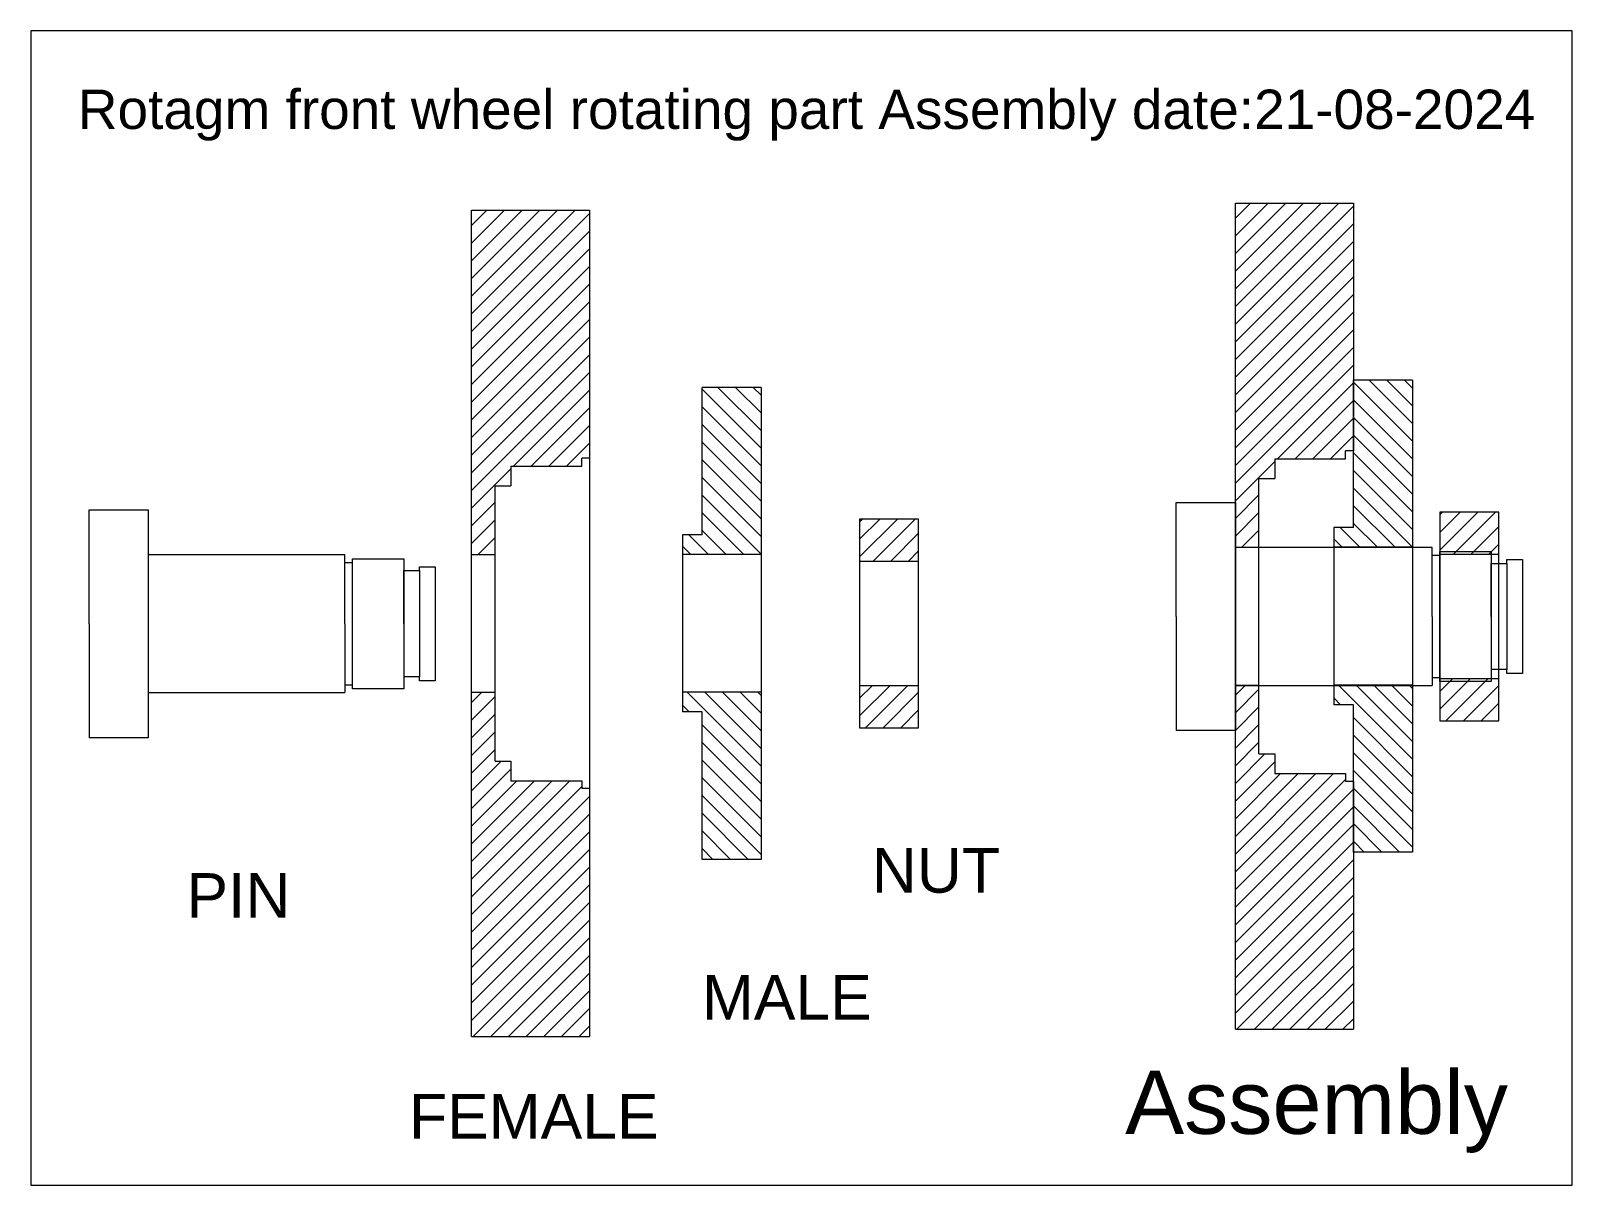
# Model space of a CAD drawing. Header units: millimetres. Extents: x 1123 to 8668, y 987 to 6637.
# Drawn here: x 3194.3 to 3586, y 2031.2 to 2324.6 of the extents above; entities that cross this region are included whole.
import ezdxf

# ---------------------------------------------------------------- set-up
doc = ezdxf.new("R2010")
doc.units = ezdxf.units.MM
doc.linetypes.add('ACAD_ISO02W100', pattern=[15, 12, -3])
doc.layers.get('0').update_dxf_attribs({"true_color": 0xc2ced6})
doc.styles.get("Standard").update_dxf_attribs({"font": 'arial.ttf'})

msp = doc.modelspace()

# ---------------------------------------------------------------- hatches: boundary and pattern name
at = {"lineweight": 20}
h = msp.add_hatch(dxfattribs=at)
h.set_pattern_fill('ANSI31', color=256)
h.set_pattern_definition([(45, (620.918, 1198.0202), (-2.245064, 2.245064), [])])
h.paths.add_polyline_path([(3530.397, 2280.807), (3500.397, 2280.807), (3500.397, 2193.307), (3506.397, 2193.307), (3506.397, 2210.807), (3510.397, 2210.807), (3510.397, 2215.807), (3528.397, 2215.807), (3528.397, 2217.807), (3530.397, 2217.807)])
h.paths.add_polyline_path([(3530.397, 2133.807), (3528.397, 2133.807), (3528.397, 2135.807), (3510.397, 2135.807), (3510.397, 2140.807), (3506.397, 2140.807), (3506.397, 2158.307), (3500.397, 2158.307), (3500.397, 2070.807), (3530.397, 2070.807)])
h = msp.add_hatch(dxfattribs=at)
h.set_pattern_fill('ANSI31', color=256)
h.set_pattern_definition([(45, (426.8217, 1196.1765), (-2.245064, 2.245064), [])])
h.paths.add_polyline_path([(3336.3, 2278.963), (3306.3, 2278.963), (3306.3, 2191.463), (3312.3, 2191.463), (3312.3, 2208.963), (3316.3, 2208.963), (3316.3, 2213.963), (3334.3, 2213.963), (3334.3, 2215.963), (3336.3, 2215.963)])
h.paths.add_polyline_path([(3336.3, 2131.963), (3334.3, 2131.963), (3334.3, 2133.963), (3316.3, 2133.963), (3316.3, 2138.963), (3312.3, 2138.963), (3312.3, 2156.463), (3306.3, 2156.463), (3306.3, 2068.963), (3336.3, 2068.963)])
h = msp.add_hatch(dxfattribs=at)
h.set_pattern_fill('ANSI31', color=256, angle=90)
h.set_pattern_definition([(135, (5370.5988, 6567.806), (-2.245064, -2.245064), [])])
h.paths.add_polyline_path([(3364.868, 2113.963), (3379.868, 2113.963), (3379.868, 2156.463), (3359.868, 2156.463), (3359.868, 2151.463), (3364.868, 2151.463)])
h.paths.add_polyline_path([(3379.868, 2233.963), (3364.868, 2233.963), (3364.868, 2196.463), (3359.868, 2196.463), (3359.868, 2191.463), (3379.868, 2191.463)])
h = msp.add_hatch(dxfattribs=at)
h.set_pattern_fill('ANSI31', color=256, angle=90)
h.set_pattern_definition([(135, (5536.1272, 6569.6495), (-2.245064, -2.245064), [])])
h.paths.add_polyline_path([(3530.397, 2115.807), (3545.397, 2115.807), (3545.397, 2158.307), (3525.397, 2158.307), (3525.397, 2153.307), (3530.397, 2153.307)])
h.paths.add_polyline_path([(3545.397, 2235.807), (3530.397, 2235.807), (3530.397, 2198.307), (3525.397, 2198.307), (3525.397, 2193.307), (3545.397, 2193.307)])
h = msp.add_hatch(dxfattribs=at)
h.set_pattern_fill('ANSI31', color=256)
h.set_pattern_definition([(45, (271.2586, 622.2144), (-2.245064, 2.245064), [])])
h.paths.add_polyline_path([(3552.397, 2202.219), (3552.397, 2191.469), (3567.397, 2191.469), (3567.397, 2202.219)])
h.paths.add_polyline_path([(3567.397, 2149.219), (3567.397, 2159.969), (3552.397, 2159.969), (3552.397, 2149.219)])
h = msp.add_hatch(dxfattribs=at)
h.set_pattern_fill('ANSI31', color=256)
h.set_pattern_definition([(45, (123.761, 620.4593), (-2.245064, 2.245064), [])])
h.paths.add_polyline_path([(3404.899, 2200.463), (3404.899, 2189.713), (3419.899, 2189.713), (3419.899, 2200.463)])
h.paths.add_polyline_path([(3419.899, 2147.463), (3419.899, 2158.213), (3404.899, 2158.213), (3404.899, 2147.463)])

# ---------------------------------------------------------------- linework, layer by layer
for p, q in [((3194.296, 2324.591), (3194.296, 2031.174)), ((3585.993, 2324.591), (3194.296, 2324.591)), ((3585.993, 2031.174), (3585.993, 2324.591)), ((3500.397, 2070.807), (3500.397, 2280.807)), ((3500.397, 2280.807), (3530.397, 2280.807)), ((3530.397, 2280.807), (3530.397, 2217.807)), ((3306.3, 2068.963), (3306.3, 2278.963)), ((3306.3, 2278.963), (3336.3, 2278.963)), ((3336.3, 2278.963), (3336.3, 2215.963)), ((3364.868, 2196.463), (3364.868, 2233.963)), ((3379.868, 2233.963), (3364.868, 2233.963)), ((3379.868, 2233.963), (3379.868, 2113.963)), ((3530.397, 2198.307), (3530.397, 2235.807)), ((3545.397, 2235.807), (3530.397, 2235.807)), ((3545.397, 2235.807), (3545.397, 2115.807)), ((3530.397, 2217.807), (3528.397, 2217.807)), ((3528.397, 2215.807), (3528.397, 2217.807)), ((3316.3, 2213.963), (3334.3, 2213.963)), ((3316.3, 2213.963), (3316.3, 2208.963)), ((3336.3, 2215.963), (3334.3, 2215.963)), ((3334.3, 2213.963), (3334.3, 2215.963)), ((3336.3, 2215.963), (3336.3, 2131.963)), ((3510.397, 2215.807), (3528.397, 2215.807)), ((3510.397, 2215.807), (3510.397, 2210.807)), ((3506.397, 2140.807), (3506.397, 2210.807)), ((3506.397, 2210.807), (3510.397, 2210.807)), ((3312.3, 2138.963), (3312.3, 2208.963)), ((3312.3, 2208.963), (3316.3, 2208.963)), ((3209.084, 2173.875), (3209.084, 2202.875)), ((3209.084, 2202.875), (3224.084, 2202.875)), ((3224.084, 2202.875), (3224.084, 2144.875)), ((3485.397, 2175.719), (3485.397, 2204.719)), ((3485.397, 2204.719), (3500.397, 2204.719)), ((3500.397, 2204.719), (3500.397, 2146.719)), ((3552.397, 2202.219), (3552.397, 2149.219)), ((3567.397, 2202.219), (3552.397, 2202.219)), ((3567.397, 2149.219), (3567.397, 2202.219)), ((3404.899, 2200.463), (3404.899, 2147.463)), ((3419.899, 2200.463), (3404.899, 2200.463)), ((3419.899, 2147.463), (3419.899, 2200.463)), ((3525.397, 2198.307), (3525.397, 2153.307)), ((3530.397, 2198.307), (3525.397, 2198.307)), ((3359.868, 2196.463), (3359.868, 2151.463)), ((3364.868, 2196.463), (3359.868, 2196.463)), ((3274.084, 2191.375), (3224.084, 2191.375)), ((3224.084, 2191.375), (3224.084, 2156.375)), ((3274.084, 2173.875), (3274.084, 2191.375)), ((3276.084, 2189.375), (3276.084, 2190.375)), ((3276.084, 2190.375), (3289.084, 2190.375)), ((3289.084, 2190.375), (3289.084, 2157.375)), ((3306.3, 2191.463), (3312.3, 2191.463)), ((3379.868, 2191.463), (3359.868, 2191.463)), ((3419.899, 2189.713), (3404.899, 2189.713)), ((3404.899, 2189.713), (3404.899, 2158.213)), ((3419.899, 2173.963), (3419.899, 2189.713)), ((3500.397, 2193.307), (3506.397, 2193.307)), ((3550.397, 2193.219), (3500.397, 2193.219)), ((3500.397, 2193.219), (3500.397, 2158.219)), ((3545.397, 2193.307), (3525.397, 2193.307)), ((3550.397, 2175.719), (3550.397, 2193.219)), ((3552.397, 2191.219), (3550.397, 2191.219)), ((3552.397, 2191.219), (3552.397, 2192.219)), ((3552.397, 2192.219), (3565.397, 2192.219)), ((3567.397, 2191.469), (3552.397, 2191.469)), ((3552.397, 2191.469), (3552.397, 2159.969)), ((3552.397, 2160.219), (3552.397, 2191.219)), ((3565.397, 2192.219), (3565.397, 2159.219)), ((3567.397, 2175.719), (3567.397, 2191.469)), ((3569.397, 2189.219), (3569.397, 2190.219)), ((3569.397, 2190.219), (3573.397, 2190.219)), ((3573.397, 2190.219), (3573.397, 2161.219)), ((3276.084, 2189.375), (3274.084, 2189.375)), ((3276.084, 2158.375), (3276.084, 2189.375)), ((3289.084, 2173.875), (3289.084, 2187.375)), ((3289.084, 2187.375), (3293.084, 2187.375)), ((3293.084, 2187.375), (3293.084, 2188.375)), ((3293.084, 2188.375), (3297.084, 2188.375)), ((3293.084, 2187.375), (3293.084, 2160.375)), ((3297.084, 2188.375), (3297.084, 2159.375)), ((3565.397, 2175.719), (3565.397, 2189.219)), ((3565.397, 2189.219), (3569.397, 2189.219)), ((3569.397, 2189.219), (3569.397, 2162.219)), ((3485.397, 2175.719), (3485.397, 2146.719)), ((3550.397, 2175.719), (3550.397, 2158.219)), ((3550.397, 2175.719), (3550.397, 2160.219)), ((3209.084, 2173.875), (3209.084, 2144.875)), ((3274.084, 2173.875), (3274.084, 2156.375)), ((3274.084, 2173.875), (3274.084, 2158.375)), ((3569.397, 2162.219), (3565.397, 2162.219)), ((3569.397, 2161.219), (3569.397, 2162.219)), ((3274.084, 2158.375), (3276.084, 2158.375)), ((3276.084, 2157.375), (3276.084, 2158.375)), ((3293.084, 2160.375), (3289.084, 2160.375)), ((3293.084, 2159.375), (3293.084, 2160.375)), ((3297.084, 2159.375), (3293.084, 2159.375)), ((3500.397, 2158.307), (3506.397, 2158.307)), ((3545.397, 2158.307), (3525.397, 2158.307)), ((3550.397, 2160.219), (3552.397, 2160.219)), ((3552.397, 2159.219), (3552.397, 2160.219)), ((3552.397, 2159.969), (3567.397, 2159.969)), ((3565.397, 2159.219), (3552.397, 2159.219)), ((3573.397, 2161.219), (3569.397, 2161.219)), ((3224.084, 2156.375), (3274.084, 2156.375)), ((3289.084, 2157.375), (3276.084, 2157.375)), ((3306.3, 2156.463), (3312.3, 2156.463)), ((3379.868, 2156.463), (3359.868, 2156.463)), ((3404.899, 2158.213), (3419.899, 2158.213)), ((3500.397, 2158.219), (3550.397, 2158.219)), ((3364.868, 2151.463), (3359.868, 2151.463)), ((3364.868, 2113.963), (3364.868, 2151.463)), ((3530.397, 2153.307), (3525.397, 2153.307)), ((3530.397, 2115.807), (3530.397, 2153.307)), ((3404.899, 2147.463), (3419.899, 2147.463)), ((3500.397, 2146.719), (3485.397, 2146.719)), ((3552.397, 2149.219), (3567.397, 2149.219)), ((3224.084, 2144.875), (3209.084, 2144.875)), ((3312.3, 2138.963), (3316.3, 2138.963)), ((3316.3, 2138.963), (3316.3, 2133.963)), ((3506.397, 2140.807), (3510.397, 2140.807)), ((3510.397, 2140.807), (3510.397, 2135.807)), ((3510.397, 2135.807), (3528.397, 2135.807)), ((3528.397, 2135.807), (3528.397, 2133.807)), ((3316.3, 2133.963), (3334.3, 2133.963)), ((3334.3, 2133.963), (3334.3, 2131.963)), ((3336.3, 2131.963), (3334.3, 2131.963)), ((3336.3, 2131.963), (3336.3, 2068.963)), ((3530.397, 2133.807), (3528.397, 2133.807)), ((3530.397, 2133.807), (3530.397, 2070.807)), ((3545.397, 2115.807), (3530.397, 2115.807)), ((3379.868, 2113.963), (3364.868, 2113.963)), ((3306.3, 2068.963), (3336.3, 2068.963)), ((3500.397, 2070.807), (3530.397, 2070.807)), ((3194.296, 2031.174), (3585.993, 2031.174))]:
    msp.add_line(p, q, dxfattribs=at)

# ---------------------------------------------------------------- texts
for s, height, p in [('Rotagm front wheel rotating part Assembly date:21-08-2024', 10, (3206.243, 2299.645)), ('Assembly', 16.0653, (3472.407, 2044.223))]:
    msp.add_text(s, height=height, dxfattribs=at).set_placement(p)
at = {"linetype": 'ACAD_ISO02W100', "lineweight": 15}
for s, p in [('NUT', (3408, 2105.517)), ('PIN', (3233.843, 2099.139)), ('MALE      ', (3364.831, 2073.25)), ('FEMALE', (3290.39, 2042.996))]:
    msp.add_text(s, height=11.3497, dxfattribs=at).set_placement(p)

doc.saveas('drawing.dxf')
